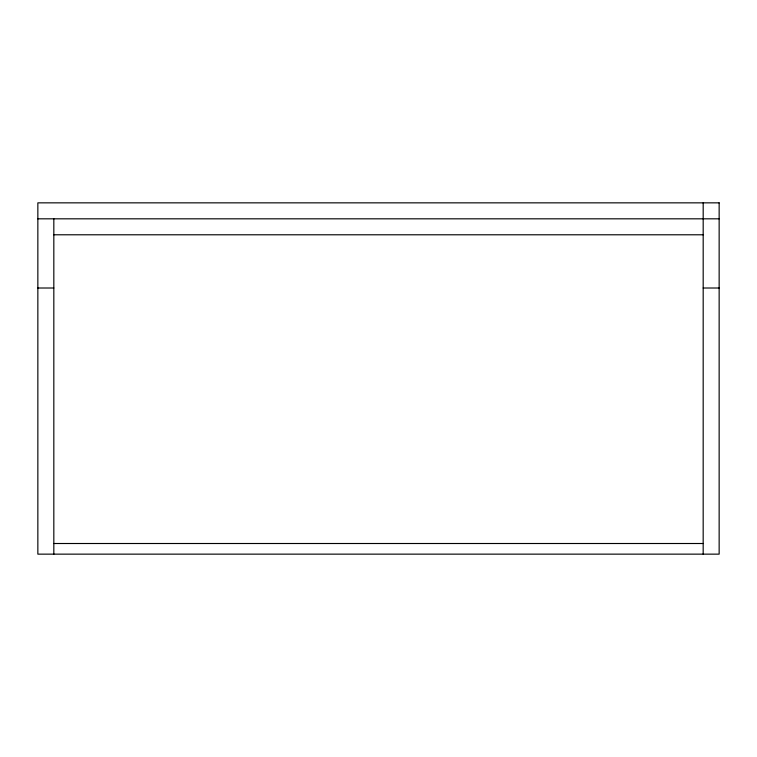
<?xml version="1.0" encoding="UTF-8"?>
<svg xmlns="http://www.w3.org/2000/svg" width="757" height="757" viewBox="0 0 757 757"><rect width="100%" height="100%" fill="white"/><g stroke="black" fill="none" stroke-linecap="round" stroke-linejoin="round"><path stroke-width="1.14" d="M37.85 218.82L719.15 218.82M53.823 234.784L703.187 234.784M37.85 288.01L53.813 288.01M703.187 288.01L719.15 288.01M53.823 543.507L703.177 543.507M703.187 202.848L703.177 554.143M53.823 218.82L53.823 554.143M719.15 202.848L37.85 202.848L37.85 554.143L719.15 554.143L719.15 202.848"/></g></svg>
